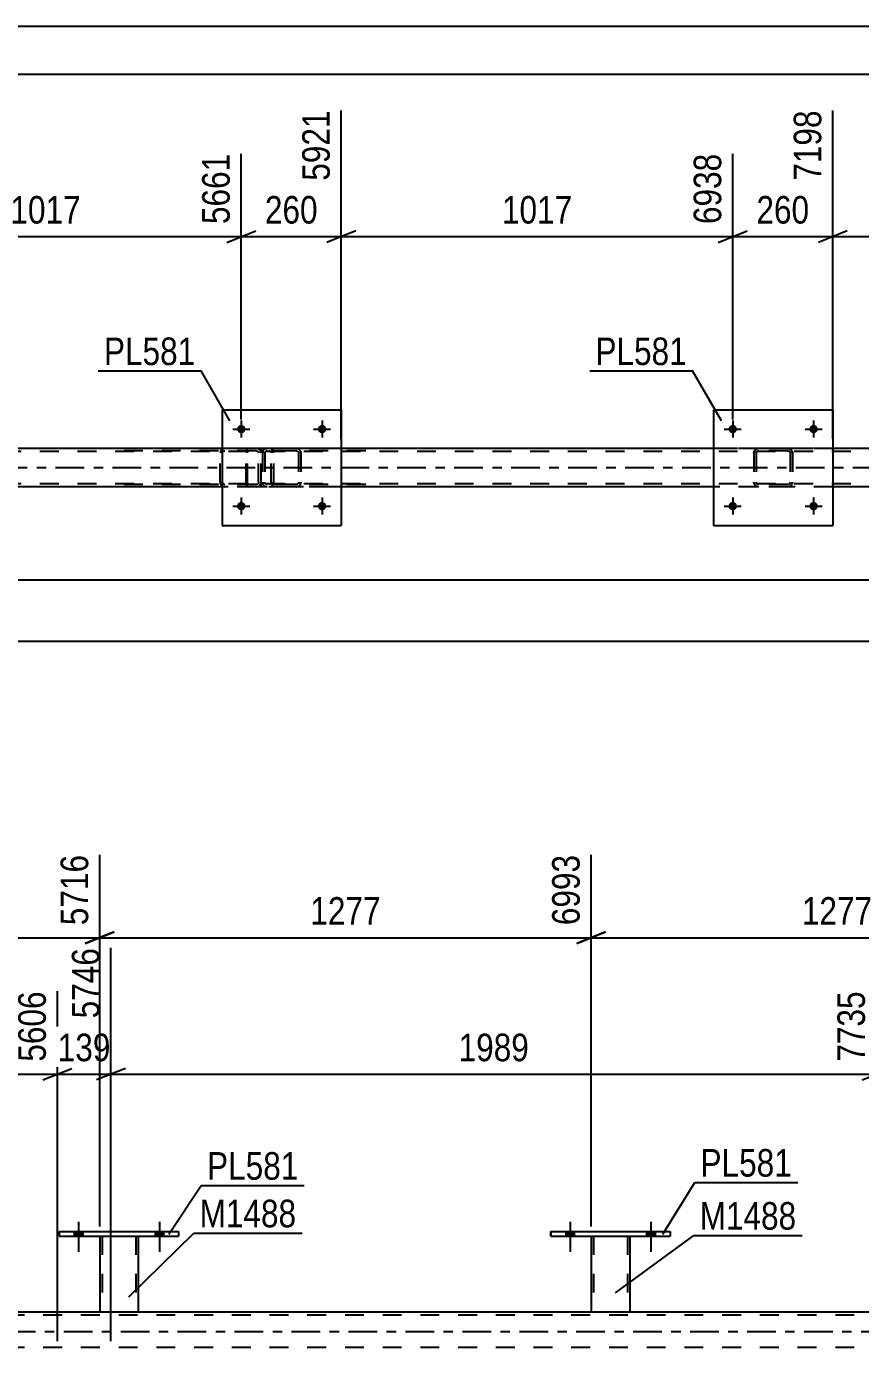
# Model space of a CAD drawing. Header units: millimetres. Extents: x 0 to 841, y 0 to 594.
# Drawn here: x 299.1 to 385.7, y 456.8 to 594 of the extents above; entities that cross this region are included whole.
import ezdxf

# ---------------------------------------------------------------- set-up
doc = ezdxf.new("R2010")
doc.units = ezdxf.units.MM
doc.linetypes.add('DXK_LINE_DOT2', pattern=[3.9198, 1.9599, -1.9599])
doc.linetypes.add('DXK_LINE_DOT3', pattern=[5.9187, 2.979, -0.9799, 0.9799, -0.9799])
doc.styles.add('Arial Narrow', font='ARIALN.TTF', dxfattribs={"height": 0.2})

# ---------------------------------------------------------------- blocks, each defined once
blk = doc.blocks.new('Unknown-800831068-1133')
at = {"color": 5, "linetype": 'Continuous'}
for p, q in [((841, 594), (0, 594)), ((836, 589), (5, 589))]:
    blk.add_line(p, q, dxfattribs=at)
blk = doc.blocks.new('Part-800831068-4525 - 4475')
at = {"color": 7, "linetype": 'DXK_LINE_DOT2'}
for p, q in [((757.11, 549.85), (94.93, 549.85)), ((757.11, 550.17), (115.06, 550.17)), ((331.78, 550.17), (319.38, 550.17)), ((382.86, 550.17), (370.46, 550.17)), ((757.11, 546.49), (94.93, 546.49)), ((331.78, 546.17), (319.38, 546.17)), ((382.86, 546.17), (370.46, 546.17))]:
    blk.add_line(p, q, dxfattribs=at)
at = {"color": 2, "linetype": 'Continuous'}
for p, q in [((319.38, 550.17), (280.7, 550.17)), ((370.46, 550.17), (331.78, 550.17)), ((421.54, 550.17), (382.86, 550.17)), ((319.38, 546.17), (280.7, 546.17)), ((370.46, 546.17), (331.78, 546.17)), ((421.54, 546.17), (382.86, 546.17))]:
    blk.add_line(p, q, dxfattribs=at)
at = {"color": 7, "linetype": 'DXK_LINE_DOT3'}
blk.add_line((94.93, 548.17), (757.11, 548.17), dxfattribs=at)
blk = doc.blocks.new('Part-800831068-6635 - 4475')
at = {"color": 2, "linetype": 'Continuous'}
for p, q in [((370.46, 554.17), (370.46, 542.17)), ((370.46, 554.17), (382.86, 554.17)), ((382.86, 554.17), (382.86, 542.17)), ((370.46, 542.17), (382.86, 542.17))]:
    blk.add_line(p, q, dxfattribs=at)
blk = doc.blocks.new('Part-800831068-4564 - 4475')
at = {"color": 7, "linetype": 'DXK_LINE_DOT2'}
for p, q in [((322.92, 550.17), (307.94, 550.17)), ((322.92, 549.93), (307.94, 549.93)), ((319.21, 549.82), (319.18, 549.69)), ((319.18, 546.65), (319.18, 549.69)), ((319.22, 549.87), (319.21, 549.82)), ((319.43, 549.69), (319.45, 549.78)), ((319.43, 546.65), (319.43, 549.69)), ((319.45, 549.78), (319.51, 549.86)), ((319.69, 550.17), (319.49, 550.13)), ((319.51, 549.86), (319.59, 549.91)), ((319.59, 549.91), (319.69, 549.93)), ((323.12, 550.13), (322.92, 550.17)), ((322.92, 549.93), (323.02, 549.91)), ((323.02, 549.91), (323.11, 549.86)), ((323.11, 549.86), (323.16, 549.78)), ((323.16, 549.78), (323.18, 549.69)), ((323.18, 546.65), (323.18, 549.69)), ((323.41, 549.82), (323.4, 549.87)), ((323.44, 549.69), (323.41, 549.82)), ((323.44, 546.65), (323.44, 549.69)), ((322.92, 546.41), (307.94, 546.41)), ((319.18, 546.65), (319.2, 546.56)), ((319.2, 546.56), (319.22, 546.46)), ((319.45, 546.55), (319.43, 546.65)), ((319.51, 546.48), (319.45, 546.55)), ((319.59, 546.42), (319.51, 546.48)), ((319.69, 546.41), (319.59, 546.42)), ((323.02, 546.42), (322.92, 546.41)), ((323.11, 546.48), (323.02, 546.42)), ((323.16, 546.55), (323.11, 546.48)), ((323.18, 546.65), (323.16, 546.55)), ((323.4, 546.46), (323.44, 546.65)), ((322.92, 546.17), (307.94, 546.17)), ((319.49, 546.2), (319.69, 546.17)), ((322.92, 546.17), (323.12, 546.2))]:
    blk.add_line(p, q, dxfattribs=at)
for centre, start, end in [((319.67, 549.67), 110.7584, 155.6801), ((322.94, 549.67), 24.32, 69.2417), ((319.67, 546.67), 204.32, 249.2417), ((322.94, 546.67), 290.7584, 335.6801)]:
    blk.add_arc(centre, 0.496, start, end, dxfattribs=at)
blk = doc.blocks.new('Bolt-800831068-6663 - 4475')
at = {"linetype": 'Continuous'}
for points in [[(372.9, 544.17, -1), (372.02, 544.17, -1)], [(381.3, 544.17, -1), (380.42, 544.17, -1)]]:
    blk.add_hatch(color=1, dxfattribs=at).paths.add_polyline_path(points)
at = {"color": 1, "linetype": 'Continuous'}
for p, q in [((372.46, 545.05), (372.46, 543.29)), ((380.86, 545.05), (380.86, 543.29)), ((371.58, 544.17), (373.34, 544.17)), ((379.98, 544.17), (381.74, 544.17))]:
    blk.add_line(p, q, dxfattribs=at)
blk = doc.blocks.new('Part-800831068-4578 - 4475')
at = {"color": 7, "linetype": 'DXK_LINE_DOT2'}
for p, q in [((321.91, 549.87), (321.89, 549.69)), ((321.89, 546.65), (321.89, 549.69)), ((321.97, 550.03), (321.91, 549.87)), ((322.06, 550.13), (321.97, 550.03)), ((322.02, 549.69), (322.03, 549.78)), ((322.02, 546.65), (322.02, 549.69)), ((322.03, 549.78), (322.06, 549.86)), ((322.16, 550.17), (322.06, 550.13)), ((322.06, 549.86), (322.11, 549.91)), ((322.11, 549.91), (322.16, 549.93)), ((324.25, 550.17), (322.16, 550.17)), ((334.32, 550.17), (322.16, 550.17)), ((334.32, 549.93), (322.16, 549.93)), ((323.44, 550.17), (323.44, 549.93)), ((324.44, 550.13), (324.25, 550.17)), ((324.25, 549.93), (324.35, 549.91)), ((324.35, 549.91), (324.43, 549.86)), ((324.43, 549.86), (324.48, 549.78)), ((324.48, 549.78), (324.5, 549.69)), ((324.5, 546.65), (324.5, 549.69)), ((324.72, 549.82), (324.71, 549.87)), ((324.75, 549.69), (324.72, 549.82)), ((324.75, 546.65), (324.75, 549.69)), ((321.89, 546.65), (321.91, 546.46)), ((321.91, 546.46), (321.97, 546.31)), ((321.97, 546.31), (322.06, 546.2)), ((322.03, 546.55), (322.02, 546.65)), ((322.06, 546.48), (322.03, 546.55)), ((322.11, 546.42), (322.06, 546.48)), ((322.16, 546.41), (322.11, 546.42)), ((334.32, 546.41), (322.16, 546.41)), ((323.44, 546.17), (323.44, 546.41)), ((324.35, 546.42), (324.25, 546.41)), ((324.43, 546.48), (324.35, 546.42)), ((324.48, 546.55), (324.43, 546.48)), ((324.5, 546.65), (324.48, 546.55)), ((324.71, 546.46), (324.75, 546.65)), ((322.06, 546.2), (322.16, 546.17)), ((334.32, 546.17), (322.16, 546.17)), ((324.25, 546.17), (324.44, 546.2))]:
    blk.add_line(p, q, dxfattribs=at)
for centre, start, end in [((324.27, 549.67), 23.8494, 68.8059), ((324.27, 546.66), 291.1941, 336.1506)]:
    blk.add_arc(centre, 0.492, start, end, dxfattribs=at)
blk = doc.blocks.new('Part-800831068-6652 - 4475')
at = {"color": 7, "linetype": 'DXK_LINE_DOT2'}
for p, q in [((323.58, 549.69), (323.62, 549.87)), ((323.62, 549.87), (323.58, 549.69)), ((323.58, 549.69), (323.58, 546.65)), ((323.82, 549.69), (323.84, 549.78)), ((323.82, 549.69), (323.82, 546.65)), ((323.84, 549.78), (323.89, 549.86)), ((323.88, 550.13), (324.06, 550.17)), ((324.06, 550.17), (323.88, 550.13)), ((323.89, 549.86), (323.97, 549.91)), ((323.97, 549.91), (324.06, 549.93)), ((327.1, 550.17), (324.06, 550.17)), ((327.1, 549.93), (324.06, 549.93)), ((327.1, 550.17), (327.29, 550.13)), ((327.29, 550.13), (327.1, 550.17)), ((327.1, 549.93), (327.19, 549.91)), ((327.19, 549.91), (327.27, 549.86)), ((327.27, 549.86), (327.32, 549.78)), ((327.32, 549.78), (327.34, 549.69)), ((327.34, 549.69), (327.34, 546.65)), ((327.55, 549.87), (327.58, 549.69)), ((327.58, 549.69), (327.55, 549.87)), ((327.58, 549.69), (327.58, 546.65)), ((323.62, 546.46), (323.58, 546.65)), ((323.58, 546.65), (323.62, 546.46)), ((323.84, 546.56), (323.82, 546.65)), ((323.89, 546.48), (323.84, 546.56)), ((324.06, 546.17), (323.88, 546.21)), ((323.88, 546.21), (324.06, 546.17)), ((323.97, 546.43), (323.89, 546.48)), ((324.06, 546.41), (323.97, 546.43)), ((327.1, 546.41), (324.06, 546.41)), ((327.19, 546.43), (327.1, 546.41)), ((327.29, 546.21), (327.1, 546.17)), ((327.1, 546.17), (327.29, 546.21)), ((327.27, 546.48), (327.19, 546.43)), ((327.32, 546.56), (327.27, 546.48)), ((327.34, 546.65), (327.32, 546.56)), ((327.58, 546.65), (327.55, 546.46)), ((327.55, 546.46), (327.58, 546.65)), ((327.1, 546.17), (324.06, 546.17))]:
    blk.add_line(p, q, dxfattribs=at)
at = {"color": 7, "linetype": 'DXK_LINE_DOT3'}
blk.add_line((325.58, 548.17), (325.58, 548.17), dxfattribs=at)
at = {"color": 7, "linetype": 'DXK_LINE_DOT2'}
for centre, start, end in [((324.06, 549.69), 112.5, 157.5), ((324.06, 549.69), 112.5, 157.5), ((327.1, 549.69), 22.5, 67.5), ((327.1, 549.69), 22.5, 67.5), ((324.06, 546.65), 202.5, 247.5), ((324.06, 546.65), 202.5, 247.5), ((327.1, 546.65), 292.5, 337.5), ((327.1, 546.65), 292.5, 337.5)]:
    blk.add_arc(centre, 0.48, start, end, dxfattribs=at)
blk = doc.blocks.new('Part-800831068-6634 - 4475')
at = {"color": 7, "linetype": 'DXK_LINE_DOT2'}
for p, q in [((374.66, 549.69), (374.7, 549.87)), ((374.7, 549.87), (374.66, 549.69)), ((374.66, 549.69), (374.66, 546.65)), ((374.9, 549.69), (374.92, 549.78)), ((374.9, 549.69), (374.9, 546.65)), ((374.92, 549.78), (374.97, 549.86)), ((374.96, 550.13), (375.14, 550.17)), ((375.14, 550.17), (374.96, 550.13)), ((374.97, 549.86), (375.05, 549.91)), ((375.05, 549.91), (375.14, 549.93)), ((378.18, 550.17), (375.14, 550.17)), ((378.18, 549.93), (375.14, 549.93)), ((378.18, 550.17), (378.37, 550.13)), ((378.37, 550.13), (378.18, 550.17)), ((378.18, 549.93), (378.27, 549.91)), ((378.27, 549.91), (378.35, 549.86)), ((378.35, 549.86), (378.4, 549.78)), ((378.4, 549.78), (378.42, 549.69)), ((378.42, 549.69), (378.42, 546.65)), ((378.63, 549.87), (378.66, 549.69)), ((378.66, 549.69), (378.63, 549.87)), ((378.66, 549.69), (378.66, 546.65)), ((374.7, 546.46), (374.66, 546.65)), ((374.66, 546.65), (374.7, 546.46)), ((374.92, 546.56), (374.9, 546.65)), ((374.97, 546.48), (374.92, 546.56)), ((375.14, 546.17), (374.96, 546.21)), ((374.96, 546.21), (375.14, 546.17)), ((375.05, 546.43), (374.97, 546.48)), ((375.14, 546.41), (375.05, 546.43)), ((378.18, 546.41), (375.14, 546.41)), ((378.27, 546.43), (378.18, 546.41)), ((378.37, 546.21), (378.18, 546.17)), ((378.18, 546.17), (378.37, 546.21)), ((378.35, 546.48), (378.27, 546.43)), ((378.4, 546.56), (378.35, 546.48)), ((378.42, 546.65), (378.4, 546.56)), ((378.66, 546.65), (378.63, 546.46)), ((378.63, 546.46), (378.66, 546.65)), ((378.18, 546.17), (375.14, 546.17))]:
    blk.add_line(p, q, dxfattribs=at)
at = {"color": 7, "linetype": 'DXK_LINE_DOT3'}
blk.add_line((376.66, 548.17), (376.66, 548.17), dxfattribs=at)
at = {"color": 7, "linetype": 'DXK_LINE_DOT2'}
for centre, start, end in [((375.14, 549.69), 112.5, 157.5), ((375.14, 549.69), 112.5, 157.5), ((378.18, 549.69), 22.5, 67.5), ((378.18, 549.69), 22.5, 67.5), ((375.14, 546.65), 202.5, 247.5), ((375.14, 546.65), 202.5, 247.5), ((378.18, 546.65), 292.5, 337.5), ((378.18, 546.65), 292.5, 337.5)]:
    blk.add_arc(centre, 0.48, start, end, dxfattribs=at)
blk = doc.blocks.new('Part-800831068-6653 - 4475')
at = {"color": 2, "linetype": 'Continuous'}
for p, q in [((319.38, 554.17), (319.38, 542.17)), ((319.38, 554.17), (331.78, 554.17)), ((331.78, 554.17), (331.78, 542.17)), ((319.38, 542.17), (331.78, 542.17))]:
    blk.add_line(p, q, dxfattribs=at)
blk = doc.blocks.new('Bolt-800831068-6664 - 4475')
at = {"linetype": 'Continuous'}
for points in [[(372.9, 552.17, -1), (372.02, 552.17, -1)], [(381.3, 552.17, -1), (380.42, 552.17, -1)]]:
    blk.add_hatch(color=1, dxfattribs=at).paths.add_polyline_path(points)
at = {"color": 1, "linetype": 'Continuous'}
for p, q in [((371.58, 552.17), (373.34, 552.17)), ((372.46, 553.05), (372.46, 551.29)), ((379.98, 552.17), (381.74, 552.17)), ((380.86, 553.05), (380.86, 551.29))]:
    blk.add_line(p, q, dxfattribs=at)
blk = doc.blocks.new('Bolt-800831068-6681 - 4475')
at = {"linetype": 'Continuous'}
for points in [[(321.82, 544.17, -1), (320.94, 544.17, -1)], [(330.22, 544.17, -1), (329.34, 544.17, -1)]]:
    blk.add_hatch(color=1, dxfattribs=at).paths.add_polyline_path(points)
at = {"color": 1, "linetype": 'Continuous'}
for p, q in [((321.38, 545.05), (321.38, 543.29)), ((329.78, 545.05), (329.78, 543.29)), ((320.5, 544.17), (322.26, 544.17)), ((328.9, 544.17), (330.66, 544.17))]:
    blk.add_line(p, q, dxfattribs=at)
blk = doc.blocks.new('Bolt-800831068-6682 - 4475')
at = {"linetype": 'Continuous'}
for points in [[(321.82, 552.17, -1), (320.94, 552.17, -1)], [(330.22, 552.17, -1), (329.34, 552.17, -1)]]:
    blk.add_hatch(color=1, dxfattribs=at).paths.add_polyline_path(points)
at = {"color": 1, "linetype": 'Continuous'}
for p, q in [((320.5, 552.17), (322.26, 552.17)), ((321.38, 553.05), (321.38, 551.29)), ((328.9, 552.17), (330.66, 552.17)), ((329.78, 553.05), (329.78, 551.29))]:
    blk.add_line(p, q, dxfattribs=at)
blk = doc.blocks.new('Bolt-800831068-7021 - 3195')
at = {"linetype": 'Continuous'}
for points in [[(304.03, 468.35), (304.91, 468.35), (304.91, 468.83), (304.03, 468.83)], [(312.43, 468.35), (313.31, 468.35), (313.31, 468.83), (312.43, 468.83)]]:
    blk.add_hatch(color=1, dxfattribs=at).paths.add_polyline_path(points)
at = {"color": 1, "linetype": 'Continuous'}
for p, q in [((304.47, 469.83), (304.47, 466.71)), ((312.87, 469.83), (312.87, 466.71)), ((304.03, 468.83), (304.03, 468.35)), ((304.91, 468.83), (304.91, 468.35)), ((312.43, 468.83), (312.43, 468.35)), ((313.31, 468.83), (313.31, 468.35))]:
    blk.add_line(p, q, dxfattribs=at)
blk = doc.blocks.new('Part-800831068-3322 - 3195')
at = {"color": 7, "linetype": 'DXK_LINE_DOT2'}
for p, q in [((792.74, 460.12), (78.02, 460.12)), ((310.67, 460.44), (306.67, 460.44)), ((361.75, 460.44), (357.75, 460.44)), ((792.74, 456.76), (78.02, 456.76))]:
    blk.add_line(p, q, dxfattribs=at)
at = {"color": 2, "linetype": 'Continuous'}
for p, q in [((306.67, 460.44), (259.59, 460.44)), ((357.75, 460.44), (310.67, 460.44)), ((408.83, 460.44), (361.75, 460.44))]:
    blk.add_line(p, q, dxfattribs=at)
at = {"color": 7, "linetype": 'DXK_LINE_DOT3'}
blk.add_line((78.02, 458.44), (792.74, 458.44), dxfattribs=at)
blk = doc.blocks.new('Part-800831068-6974 - 3195')
at = {"color": 2, "linetype": 'Continuous'}
for p, q in [((353.55, 468.35), (353.55, 468.83)), ((353.55, 468.83), (353.55, 468.83)), ((353.55, 468.83), (365.95, 468.83)), ((353.55, 468.35), (353.55, 468.35)), ((353.55, 468.35), (365.95, 468.35)), ((365.95, 468.83), (365.95, 468.35))]:
    blk.add_line(p, q, dxfattribs=at)
at = {"color": 7, "linetype": 'DXK_LINE_DOT2'}
for p, q in [((353.55, 468.83), (353.55, 468.35)), ((353.55, 468.83), (353.55, 468.83)), ((353.55, 468.35), (353.55, 468.35)), ((365.95, 468.83), (365.95, 468.35))]:
    blk.add_line(p, q, dxfattribs=at)
blk = doc.blocks.new('Part-800831068-6973 - 3195')
at = {"color": 2, "linetype": 'Continuous'}
for p, q in [((357.75, 468.35), (357.75, 460.44)), ((361.75, 468.35), (361.75, 460.44)), ((361.71, 460.44), (357.75, 460.44)), ((361.75, 460.44), (361.71, 460.44))]:
    blk.add_line(p, q, dxfattribs=at)
at = {"color": 7, "linetype": 'DXK_LINE_DOT2'}
for p, q in [((357.75, 468.35), (361.75, 468.35)), ((357.75, 468.35), (357.75, 468.35)), ((357.75, 468.35), (357.75, 468.35)), ((357.99, 468.35), (357.99, 460.44)), ((361.51, 468.35), (361.51, 460.44)), ((361.75, 468.35), (361.75, 468.35)), ((361.75, 468.35), (361.75, 468.35)), ((361.49, 460.44), (361.51, 460.44))]:
    blk.add_line(p, q, dxfattribs=at)
blk = doc.blocks.new('Part-800831068-6991 - 3195')
at = {"color": 2, "linetype": 'Continuous'}
for p, q in [((306.67, 468.35), (306.67, 460.44)), ((310.67, 468.35), (310.67, 460.44)), ((310.63, 460.44), (306.67, 460.44)), ((310.67, 460.44), (310.63, 460.44))]:
    blk.add_line(p, q, dxfattribs=at)
at = {"color": 7, "linetype": 'DXK_LINE_DOT2'}
for p, q in [((306.67, 468.35), (310.67, 468.35)), ((306.67, 468.35), (306.67, 468.35)), ((306.67, 468.35), (306.67, 468.35)), ((306.91, 468.35), (306.91, 460.44)), ((310.43, 468.35), (310.43, 460.44)), ((310.67, 468.35), (310.67, 468.35)), ((310.67, 468.35), (310.67, 468.35)), ((310.41, 460.44), (310.43, 460.44))]:
    blk.add_line(p, q, dxfattribs=at)
blk = doc.blocks.new('Part-800831068-6992 - 3195')
at = {"color": 2, "linetype": 'Continuous'}
for p, q in [((302.47, 468.35), (302.47, 468.83)), ((302.47, 468.83), (302.47, 468.83)), ((302.47, 468.83), (314.87, 468.83)), ((302.47, 468.35), (302.47, 468.35)), ((302.47, 468.35), (314.87, 468.35)), ((314.87, 468.83), (314.87, 468.35))]:
    blk.add_line(p, q, dxfattribs=at)
at = {"color": 7, "linetype": 'DXK_LINE_DOT2'}
for p, q in [((302.47, 468.83), (302.47, 468.35)), ((302.47, 468.83), (302.47, 468.83)), ((302.47, 468.35), (302.47, 468.35)), ((314.87, 468.83), (314.87, 468.35))]:
    blk.add_line(p, q, dxfattribs=at)
blk = doc.blocks.new('Bolt-800831068-7002 - 3195')
at = {"linetype": 'Continuous'}
for points in [[(355.11, 468.35), (355.99, 468.35), (355.99, 468.83), (355.11, 468.83)], [(363.51, 468.35), (364.39, 468.35), (364.39, 468.83), (363.51, 468.83)]]:
    blk.add_hatch(color=1, dxfattribs=at).paths.add_polyline_path(points)
at = {"color": 1, "linetype": 'Continuous'}
for p, q in [((355.55, 469.83), (355.55, 466.71)), ((363.95, 469.83), (363.95, 466.71)), ((355.11, 468.83), (355.11, 468.35)), ((355.99, 468.83), (355.99, 468.35)), ((363.51, 468.83), (363.51, 468.35)), ((364.39, 468.83), (364.39, 468.35))]:
    blk.add_line(p, q, dxfattribs=at)
blk = doc.blocks.new('Bolt-800831068-7003 - 3195')
at = {"linetype": 'Continuous'}
for points in [[(355.11, 468.35), (355.99, 468.35), (355.99, 468.83), (355.11, 468.83)], [(363.51, 468.35), (364.39, 468.35), (364.39, 468.83), (363.51, 468.83)]]:
    blk.add_hatch(color=1, dxfattribs=at).paths.add_polyline_path(points)
at = {"color": 1, "linetype": 'Continuous'}
for p, q in [((355.55, 469.83), (355.55, 466.71)), ((363.95, 469.83), (363.95, 466.71)), ((355.11, 468.83), (355.11, 468.35)), ((355.99, 468.83), (355.99, 468.35)), ((363.51, 468.83), (363.51, 468.35)), ((364.39, 468.83), (364.39, 468.35))]:
    blk.add_line(p, q, dxfattribs=at)
blk = doc.blocks.new('Bolt-800831068-7020 - 3195')
at = {"linetype": 'Continuous'}
for points in [[(304.03, 468.35), (304.91, 468.35), (304.91, 468.83), (304.03, 468.83)], [(312.43, 468.35), (313.31, 468.35), (313.31, 468.83), (312.43, 468.83)]]:
    blk.add_hatch(color=1, dxfattribs=at).paths.add_polyline_path(points)
at = {"color": 1, "linetype": 'Continuous'}
for p, q in [((304.47, 469.83), (304.47, 466.71)), ((312.87, 469.83), (312.87, 466.71)), ((304.03, 468.83), (304.03, 468.35)), ((304.91, 468.83), (304.91, 468.35)), ((312.43, 468.83), (312.43, 468.35)), ((313.31, 468.83), (313.31, 468.35))]:
    blk.add_line(p, q, dxfattribs=at)
blk = doc.blocks.new('StraightDimension-800831068-11073 - 4475')
at = {"color": 7, "linetype": 'Continuous'}
for p, q in [((331.78, 551.17), (331.78, 585.28)), ((321.38, 553.17), (321.38, 580.78)), ((319.88, 571.57), (322.88, 572.77)), ((333.28, 572.77), (330.28, 571.57)), ((321.38, 572.17), (331.78, 572.17))]:
    blk.add_line(p, q, dxfattribs=at)
at = {"color": 0}
blk.add_wipeout([(329.92, 572.92), (329.92, 577.12), (323.24, 577.12), (323.24, 572.92)], dxfattribs=at)
at = {"color": 3, "style": 'Arial Narrow'}
blk.add_text('260', height=2.863, dxfattribs=at).set_placement((323.84, 573.52))
at = {"color": 0, "linetype": 'Continuous'}
blk.add_wipeout([(331.18, 585.88), (326.98, 585.88), (326.98, 577.37), (331.18, 577.37)], dxfattribs=at)
at = {"color": 3, "linetype": 'Continuous', "style": 'Arial Narrow'}
blk.add_text('5921', height=2.863, rotation=90.0002, dxfattribs=at).set_placement((330.58, 577.97))
blk = doc.blocks.new('StraightDimension-800831068-11070 - 4475')
at = {"color": 7, "linetype": 'Continuous'}
for p, q in [((382.86, 551.17), (382.86, 585.28)), ((423.54, 553.17), (423.54, 580.78)), ((384.36, 572.77), (381.36, 571.57)), ((422.04, 571.57), (425.04, 572.77)), ((382.86, 572.17), (423.54, 572.17))]:
    blk.add_line(p, q, dxfattribs=at)
at = {"color": 0}
blk.add_wipeout([(407.46, 572.92), (407.46, 577.12), (398.95, 577.12), (398.95, 572.92)], dxfattribs=at)
at = {"color": 3, "style": 'Arial Narrow'}
blk.add_text('1017', height=2.863, dxfattribs=at).set_placement((399.55, 573.52))
at = {"color": 0, "linetype": 'Continuous'}
blk.add_wipeout([(422.94, 581.38), (418.74, 581.38), (418.74, 572.87), (422.94, 572.87)], dxfattribs=at)
at = {"color": 3, "linetype": 'Continuous', "style": 'Arial Narrow'}
blk.add_text('8215', height=2.863, rotation=90.0002, dxfattribs=at).set_placement((422.34, 573.47))
blk = doc.blocks.new('StraightDimension-800831068-11071 - 4475')
at = {"color": 7, "linetype": 'Continuous'}
for p, q in [((382.86, 551.17), (382.86, 585.28)), ((372.46, 553.17), (372.46, 580.78)), ((370.96, 571.57), (373.96, 572.77)), ((384.36, 572.77), (381.36, 571.57)), ((372.46, 572.17), (382.86, 572.17))]:
    blk.add_line(p, q, dxfattribs=at)
at = {"color": 0}
blk.add_wipeout([(381, 572.92), (381, 577.12), (374.32, 577.12), (374.32, 572.92)], dxfattribs=at)
at = {"color": 3, "style": 'Arial Narrow'}
blk.add_text('260', height=2.863, dxfattribs=at).set_placement((374.92, 573.52))
at = {"color": 0, "linetype": 'Continuous'}
blk.add_wipeout([(382.26, 585.88), (378.06, 585.88), (378.06, 577.37), (382.26, 577.37)], dxfattribs=at)
at = {"color": 3, "linetype": 'Continuous', "style": 'Arial Narrow'}
blk.add_text('7198', height=2.863, rotation=90.0002, dxfattribs=at).set_placement((381.66, 577.97))
blk = doc.blocks.new('StraightDimension-800831068-11072 - 4475')
at = {"color": 7, "linetype": 'Continuous'}
for p, q in [((331.78, 551.17), (331.78, 585.28)), ((372.46, 553.17), (372.46, 580.78)), ((333.28, 572.77), (330.28, 571.57)), ((370.96, 571.57), (373.96, 572.77)), ((331.78, 572.17), (372.46, 572.17))]:
    blk.add_line(p, q, dxfattribs=at)
at = {"color": 0}
blk.add_wipeout([(356.38, 572.92), (356.38, 577.12), (347.87, 577.12), (347.87, 572.92)], dxfattribs=at)
at = {"color": 3, "style": 'Arial Narrow'}
blk.add_text('1017', height=2.863, dxfattribs=at).set_placement((348.47, 573.52))
at = {"color": 0, "linetype": 'Continuous'}
blk.add_wipeout([(371.86, 581.38), (367.66, 581.38), (367.66, 572.87), (371.86, 572.87)], dxfattribs=at)
at = {"color": 3, "linetype": 'Continuous', "style": 'Arial Narrow'}
blk.add_text('6938', height=2.863, rotation=90.0002, dxfattribs=at).set_placement((371.26, 573.47))
blk = doc.blocks.new('StraightDimension-800831068-11074 - 4475')
at = {"color": 7, "linetype": 'Continuous'}
for p, q in [((280.7, 551.17), (280.7, 585.28)), ((321.38, 553.17), (321.38, 580.78)), ((282.2, 572.77), (279.2, 571.57)), ((319.88, 571.57), (322.88, 572.77)), ((280.7, 572.17), (321.38, 572.17))]:
    blk.add_line(p, q, dxfattribs=at)
at = {"color": 0}
blk.add_wipeout([(305.3, 572.92), (305.3, 577.12), (296.79, 577.12), (296.79, 572.92)], dxfattribs=at)
at = {"color": 3, "style": 'Arial Narrow'}
blk.add_text('1017', height=2.863, dxfattribs=at).set_placement((297.39, 573.52))
at = {"color": 0, "linetype": 'Continuous'}
blk.add_wipeout([(320.78, 581.38), (316.58, 581.38), (316.58, 572.87), (320.78, 572.87)], dxfattribs=at)
at = {"color": 3, "linetype": 'Continuous', "style": 'Arial Narrow'}
blk.add_text('5661', height=2.863, rotation=90.0002, dxfattribs=at).set_placement((320.18, 573.47))
blk = doc.blocks.new('StraightDimension-800831068-11753 - 4475')
at = {"color": 7, "linetype": 'Continuous'}
blk.add_line((94.29, 530.15), (794.87, 530.15), dxfattribs=at)
blk = doc.blocks.new('StraightDimension-800831068-11765 - 4475')
at = {"color": 7, "linetype": 'Continuous'}
blk.add_line((94.93, 536.51), (794.23, 536.51), dxfattribs=at)
blk = doc.blocks.new('StraightDimension-800831068-3635 - 3195')
at = {"color": 7, "linetype": 'Continuous'}
for p, q in [((222.71, 457.44), (222.71, 498.27)), ((302.27, 457.44), (302.27, 493.77)), ((224.21, 485.76), (221.21, 484.56)), ((222.71, 485.16), (302.27, 485.16)), ((300.77, 484.56), (303.77, 485.76))]:
    blk.add_line(p, q, dxfattribs=at)
at = {"color": 0}
blk.add_wipeout([(266.74, 485.91), (266.74, 490.11), (258.23, 490.11), (258.23, 485.91)], dxfattribs=at)
at = {"color": 3, "style": 'Arial Narrow'}
blk.add_text('1989', height=2.863, dxfattribs=at).set_placement((258.83, 486.51))
at = {"color": 0, "linetype": 'Continuous'}
blk.add_wipeout([(301.67, 494.37), (297.47, 494.37), (297.47, 485.86), (301.67, 485.86)], dxfattribs=at)
at = {"color": 3, "linetype": 'Continuous', "style": 'Arial Narrow'}
blk.add_text('5606', height=2.863, rotation=90.0002, dxfattribs=at).set_placement((301.07, 486.46))
blk = doc.blocks.new('StraightDimension-800831068-3654 - 3195')
at = {"color": 7, "linetype": 'Continuous'}
for p, q in [((307.84, 457.44), (307.84, 498.27)), ((302.27, 457.44), (302.27, 493.77)), ((300.77, 484.56), (303.77, 485.76)), ((302.27, 485.16), (307.84, 485.16)), ((309.34, 485.76), (306.34, 484.56))]:
    blk.add_line(p, q, dxfattribs=at)
at = {"color": 0}
blk.add_wipeout([(308.4, 485.91), (308.4, 490.11), (301.71, 490.11), (301.71, 485.91)], dxfattribs=at)
at = {"color": 3, "style": 'Arial Narrow'}
blk.add_text('139', height=2.863, dxfattribs=at).set_placement((302.31, 486.51))
at = {"color": 0, "linetype": 'Continuous'}
blk.add_wipeout([(307.24, 498.87), (303.04, 498.87), (303.04, 490.36), (307.24, 490.36)], dxfattribs=at)
at = {"color": 3, "linetype": 'Continuous', "style": 'Arial Narrow'}
blk.add_text('5746', height=2.863, rotation=90.0002, dxfattribs=at).set_placement((306.64, 490.96))
blk = doc.blocks.new('StraightDimension-800831068-3673 - 3195')
at = {"color": 7, "linetype": 'Continuous'}
for p, q in [((307.84, 457.44), (307.84, 498.27)), ((387.4, 457.44), (387.4, 493.77)), ((309.34, 485.76), (306.34, 484.56)), ((307.84, 485.16), (387.4, 485.16)), ((385.9, 484.56), (388.9, 485.76))]:
    blk.add_line(p, q, dxfattribs=at)
at = {"color": 0}
blk.add_wipeout([(351.88, 485.91), (351.88, 490.11), (343.37, 490.11), (343.37, 485.91)], dxfattribs=at)
at = {"color": 3, "style": 'Arial Narrow'}
blk.add_text('1989', height=2.863, dxfattribs=at).set_placement((343.97, 486.51))
at = {"color": 0, "linetype": 'Continuous'}
blk.add_wipeout([(386.8, 494.37), (382.6, 494.37), (382.6, 485.86), (386.8, 485.86)], dxfattribs=at)
at = {"color": 3, "linetype": 'Continuous', "style": 'Arial Narrow'}
blk.add_text('7735', height=2.863, rotation=90.0002, dxfattribs=at).set_placement((386.2, 486.46))
blk = doc.blocks.new('StraightDimension-800831068-10559 - 3195')
at = {"color": 7, "linetype": 'Continuous'}
for p, q in [((357.75, 469.35), (357.75, 507.95)), ((408.83, 469.35), (408.83, 507.95)), ((359.25, 499.94), (356.25, 498.74)), ((407.33, 498.74), (410.33, 499.94)), ((357.75, 499.34), (408.83, 499.34))]:
    blk.add_line(p, q, dxfattribs=at)
at = {"color": 0}
blk.add_wipeout([(387.55, 500.09), (387.55, 504.29), (379.04, 504.29), (379.04, 500.09)], dxfattribs=at)
at = {"color": 3, "style": 'Arial Narrow'}
blk.add_text('1277', height=2.863, dxfattribs=at).set_placement((379.64, 500.69))
at = {"color": 0, "linetype": 'Continuous'}
blk.add_wipeout([(408.23, 508.55), (404.03, 508.55), (404.03, 500.04), (408.23, 500.04)], dxfattribs=at)
at = {"color": 3, "linetype": 'Continuous', "style": 'Arial Narrow'}
blk.add_text('8270', height=2.863, rotation=90.0002, dxfattribs=at).set_placement((407.63, 500.64))
blk = doc.blocks.new('StraightDimension-800831068-10560 - 3195')
at = {"color": 7, "linetype": 'Continuous'}
for p, q in [((306.67, 469.35), (306.67, 507.95)), ((357.75, 469.35), (357.75, 507.95)), ((308.17, 499.94), (305.17, 498.74)), ((356.25, 498.74), (359.25, 499.94)), ((306.67, 499.34), (357.75, 499.34))]:
    blk.add_line(p, q, dxfattribs=at)
at = {"color": 0}
blk.add_wipeout([(336.47, 500.09), (336.47, 504.29), (327.96, 504.29), (327.96, 500.09)], dxfattribs=at)
at = {"color": 3, "style": 'Arial Narrow'}
blk.add_text('1277', height=2.863, dxfattribs=at).set_placement((328.56, 500.69))
at = {"color": 0, "linetype": 'Continuous'}
blk.add_wipeout([(357.15, 508.55), (352.95, 508.55), (352.95, 500.04), (357.15, 500.04)], dxfattribs=at)
at = {"color": 3, "linetype": 'Continuous', "style": 'Arial Narrow'}
blk.add_text('6993', height=2.863, rotation=90.0002, dxfattribs=at).set_placement((356.55, 500.64))
blk = doc.blocks.new('StraightDimension-800831068-10561 - 3195')
at = {"color": 7, "linetype": 'Continuous'}
for p, q in [((255.59, 469.35), (255.59, 507.95)), ((306.67, 469.35), (306.67, 507.95)), ((257.09, 499.94), (254.09, 498.74)), ((305.17, 498.74), (308.17, 499.94)), ((255.59, 499.34), (306.67, 499.34))]:
    blk.add_line(p, q, dxfattribs=at)
at = {"color": 0}
blk.add_wipeout([(285.39, 500.09), (285.39, 504.29), (276.87, 504.29), (276.87, 500.09)], dxfattribs=at)
at = {"color": 3, "style": 'Arial Narrow'}
blk.add_text('1277', height=2.863, dxfattribs=at).set_placement((277.47, 500.69))
at = {"color": 0, "linetype": 'Continuous'}
blk.add_wipeout([(306.07, 508.55), (301.87, 508.55), (301.87, 500.04), (306.07, 500.04)], dxfattribs=at)
at = {"color": 3, "linetype": 'Continuous', "style": 'Arial Narrow'}
blk.add_text('5716', height=2.863, rotation=90.0002, dxfattribs=at).set_placement((305.47, 500.64))
blk = doc.blocks.new('Mark-800831068-11794 - 4475')
at = {"color": 0}
blk.add_wipeout([(367.69, 558.82), (367.69, 561.82), (358.19, 561.82), (358.19, 558.82)], dxfattribs=at)
blk.add_wipeout([(367.69, 558.82), (367.69, 561.82), (358.19, 561.82), (358.19, 558.82)], dxfattribs=at)
at = {"color": 30, "linetype": 'Continuous'}
for p in [(357.59, 558.22), (371.29, 553.02)]:
    blk.add_line(p, (368.29, 558.22), dxfattribs=at)
at = {"color": 3, "style": 'Arial Narrow'}
blk.add_text('PL581', height=2.863, dxfattribs=at).set_placement((358.19, 558.82))
blk = doc.blocks.new('Mark-800831068-11821 - 4475')
at = {"color": 0}
blk.add_wipeout([(316.61, 558.82), (316.61, 561.82), (307.11, 561.82), (307.11, 558.82)], dxfattribs=at)
blk.add_wipeout([(316.61, 558.82), (316.61, 561.82), (307.11, 561.82), (307.11, 558.82)], dxfattribs=at)
at = {"color": 30, "linetype": 'Continuous'}
for p in [(306.51, 558.22), (320.21, 553.02)]:
    blk.add_line(p, (317.21, 558.22), dxfattribs=at)
at = {"color": 3, "style": 'Arial Narrow'}
blk.add_text('PL581', height=2.863, dxfattribs=at).set_placement((307.11, 558.82))
blk = doc.blocks.new('Mark-800831068-10823 - 3195')
at = {"color": 0}
blk.add_wipeout([(327.33, 474.2), (327.33, 477.2), (317.83, 477.2), (317.83, 474.2)], dxfattribs=at)
blk.add_wipeout([(327.33, 474.2), (327.33, 477.2), (317.83, 477.2), (317.83, 474.2)], dxfattribs=at)
at = {"color": 30, "linetype": 'Continuous'}
for p, q in [((313.87, 468.54), (317.23, 473.6)), ((317.23, 473.6), (327.93, 473.6))]:
    blk.add_line(p, q, dxfattribs=at)
at = {"color": 3, "style": 'Arial Narrow'}
blk.add_text('PL581', height=2.863, dxfattribs=at).set_placement((317.83, 474.2))
blk = doc.blocks.new('Mark-800831068-10766 - 3195')
at = {"color": 0}
blk.add_wipeout([(379.07, 469.01), (379.07, 472.01), (369.02, 472.01), (369.02, 469.01)], dxfattribs=at)
blk.add_wipeout([(379.07, 469.01), (379.07, 472.01), (369.02, 472.01), (369.02, 469.01)], dxfattribs=at)
at = {"color": 30, "linetype": 'Continuous'}
for p, q in [((360.28, 462.44), (368.42, 468.41)), ((368.42, 468.41), (379.67, 468.41))]:
    blk.add_line(p, q, dxfattribs=at)
at = {"color": 3, "style": 'Arial Narrow'}
blk.add_text('M1488', height=2.863, dxfattribs=at).set_placement((369.02, 469.01))
blk = doc.blocks.new('Mark-800831068-10769 - 3195')
at = {"color": 0}
blk.add_wipeout([(378.61, 474.52), (378.61, 477.52), (369.11, 477.52), (369.11, 474.52)], dxfattribs=at)
blk.add_wipeout([(378.61, 474.52), (378.61, 477.52), (369.11, 477.52), (369.11, 474.52)], dxfattribs=at)
at = {"color": 30, "linetype": 'Continuous'}
for p, q in [((365.19, 468.55), (368.51, 473.92)), ((368.51, 473.92), (379.21, 473.92))]:
    blk.add_line(p, q, dxfattribs=at)
at = {"color": 3, "style": 'Arial Narrow'}
blk.add_text('PL581', height=2.863, dxfattribs=at).set_placement((369.11, 474.52))
blk = doc.blocks.new('Mark-800831068-10820 - 3195')
at = {"color": 0}
blk.add_wipeout([(327.1, 469.26), (327.1, 472.26), (317.05, 472.26), (317.05, 469.26)], dxfattribs=at)
blk.add_wipeout([(327.1, 469.26), (327.1, 472.26), (317.05, 472.26), (317.05, 469.26)], dxfattribs=at)
at = {"color": 30, "linetype": 'Continuous'}
for p, q in [((309.71, 462.05), (316.45, 468.66)), ((316.45, 468.66), (327.7, 468.66))]:
    blk.add_line(p, q, dxfattribs=at)
at = {"color": 3, "style": 'Arial Narrow'}
blk.add_text('M1488', height=2.863, dxfattribs=at).set_placement((317.05, 469.26))

msp = doc.modelspace()

# ---------------------------------------------------------------- block references
for name in ['Unknown-800831068-1133', 'Part-800831068-6653 - 4475', 'Part-800831068-6635 - 4475', 'Part-800831068-4525 - 4475', 'Bolt-800831068-6682 - 4475', 'Bolt-800831068-6664 - 4475', 'Part-800831068-4564 - 4475', 'Part-800831068-4578 - 4475', 'Part-800831068-6652 - 4475', 'Part-800831068-6634 - 4475', 'Bolt-800831068-6681 - 4475', 'Bolt-800831068-6663 - 4475', 'Bolt-800831068-7021 - 3195', 'Bolt-800831068-7020 - 3195', 'Bolt-800831068-7002 - 3195', 'Bolt-800831068-7003 - 3195', 'Part-800831068-6992 - 3195', 'Part-800831068-6991 - 3195', 'Part-800831068-6974 - 3195', 'Part-800831068-6973 - 3195', 'Part-800831068-3322 - 3195']:
    msp.add_blockref(name, (0, 0))

# ---------------------------------------------------------------- next in the draw order: block references
for name in ['StraightDimension-800831068-11073 - 4475', 'StraightDimension-800831068-11070 - 4475', 'StraightDimension-800831068-11753 - 4475', 'StraightDimension-800831068-3635 - 3195']:
    msp.add_blockref(name, (0, 0))

# ---------------------------------------------------------------- next in the draw order: block references
for name in ['StraightDimension-800831068-11074 - 4475', 'StraightDimension-800831068-11071 - 4475', 'StraightDimension-800831068-11765 - 4475', 'StraightDimension-800831068-3654 - 3195']:
    msp.add_blockref(name, (0, 0))

# ---------------------------------------------------------------- next in the draw order: block references
for name in ['StraightDimension-800831068-11072 - 4475', 'Mark-800831068-11821 - 4475', 'StraightDimension-800831068-3673 - 3195']:
    msp.add_blockref(name, (0, 0))

# ---------------------------------------------------------------- next in the draw order: block references
for name in ['Mark-800831068-11794 - 4475', 'StraightDimension-800831068-10559 - 3195']:
    msp.add_blockref(name, (0, 0))

# ---------------------------------------------------------------- next in the draw order: block references
for name in ['StraightDimension-800831068-10560 - 3195', 'Mark-800831068-10766 - 3195']:
    msp.add_blockref(name, (0, 0))

# ---------------------------------------------------------------- next in the draw order: block references
for name in ['StraightDimension-800831068-10561 - 3195', 'Mark-800831068-10823 - 3195', 'Mark-800831068-10769 - 3195']:
    msp.add_blockref(name, (0, 0))

# ---------------------------------------------------------------- next in the draw order: block references
msp.add_blockref('Mark-800831068-10820 - 3195', (0, 0))

doc.saveas('drawing.dxf')
